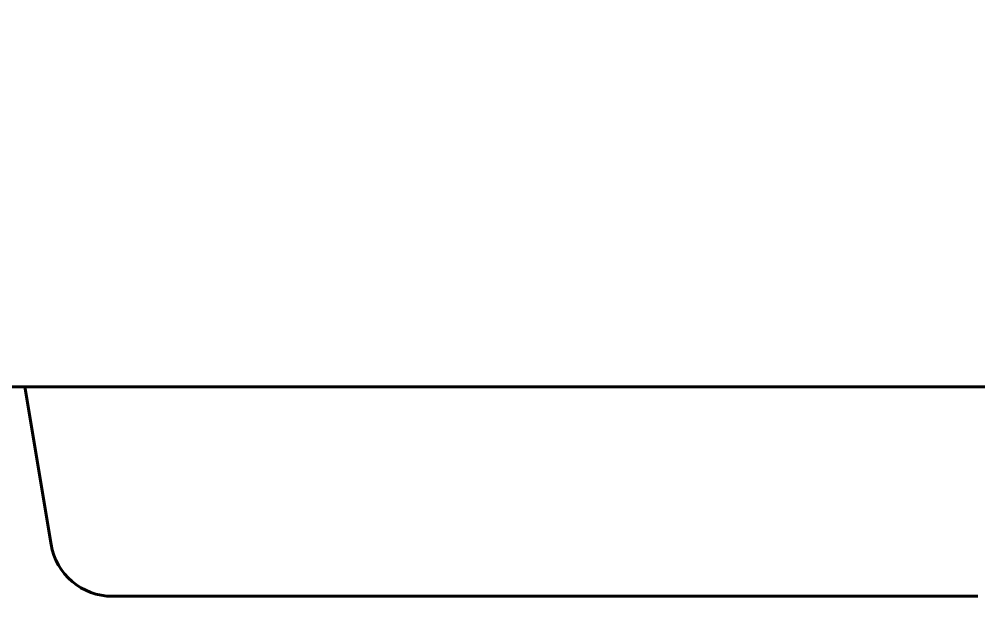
# Model space of a CAD drawing. Header units: millimetres. Extents: x 0 to 51860, y 0 to 5940.
# Drawn here: x 4642.88 to 4673.73, y 1702.15 to 1721.57 of the extents above; entities that cross this region are included whole.
import ezdxf

# ---------------------------------------------------------------- set-up
doc = ezdxf.new("R2010")
doc.units = ezdxf.units.MM
doc.header["$LTSCALE"] = 10
doc.layers.add('가시적인 것(ISO)', color=3, linetype='Continuous', lineweight=40)
doc.layers.add('치수(ISO)', color=2, linetype='Continuous', lineweight=25)
doc.styles.add('치수 텍스트_PSTEK_POSCO', font='isocp.shx')
doc.dimstyles.new('치수_PSTEK_POSCO', dxfattribs={"dimscale": 10, "dimtxt": 3.5, "dimasz": 2.5, "dimexe": 2, "dimexo": 2.5, "dimgap": 1, "dimtad": 1, "dimrnd": 1e-08, "dimdsep": 46, "dimtxsty": '치수 텍스트_PSTEK_POSCO', "dimcen": 0.09, "dimdle": 10, "dimclrd": 7, "dimclre": 7, "dimclrt": 2, "dimadec": 1, "dimazin": 2, "dimtfac": 1, "dimtmove": 0, "dimatfit": 3, "dimfxl": 0, "dimtolj": 1, "dimlwd": -1, "dimlwe": -1, "dimarcsym": 0})

# ---------------------------------------------------------------- blocks, each defined once
blk = doc.blocks.new('*D24')
at = {"layer": 'Defpoints', "color": 0}
for p in [(3893.189, 1812.006), (4763.189, 1812.006), (4763.189, 1549.441)]:
    blk.add_point(p, dxfattribs=at)
at = {"layer": '치수(ISO)', "color": 7}
for p, q in [((3893.189, 1787.006), (3893.189, 1529.441)), ((4763.189, 1787.006), (4763.189, 1529.441)), ((3918.189, 1549.441), (4738.189, 1549.441))]:
    blk.add_line(p, q, dxfattribs=at)
for points in [[(3918.189, 1553.607), (3918.189, 1545.274), (3893.189, 1549.441)], [(4738.189, 1553.607), (4738.189, 1545.274), (4763.189, 1549.441)]]:
    blk.add_solid(points, dxfattribs=at)
at = {"layer": '치수(ISO)', "color": 2, "insert": (4296.675, 1576.941), "char_height": 35, "attachment_point": 4, "style": '치수 텍스트_PSTEK_POSCO'}
blk.add_mtext('\\A1;870', dxfattribs=at)

msp = doc.modelspace()

# ---------------------------------------------------------------- linework, layer by layer
at = {"layer": '가시적인 것(ISO)'}
for p, q in [((4707.034, 1709.7463), (4632.1827, 1709.7463)), ((4643.9104, 1704.6775), (4643.0656, 1709.7463)), ((4673.7307, 1703.0063), (4645.8832, 1703.0063))]:
    msp.add_line(p, q, dxfattribs=at)
msp.add_arc((4645.8832, 1705.0063), 2, 189.46232, 270, dxfattribs=at)

# ---------------------------------------------------------------- dimensions: what is measured, and where the dimension line sits
at = {"layer": '치수(ISO)', "color": 7}
dim = msp.add_linear_dim(base=(4763.1889, 1549.4408), p1=(3893.1889, 1812.0063), p2=(4763.1889, 1812.0063), dimstyle='치수_PSTEK_POSCO', override={"dimdec": 2, "dimtp": 0, "dimtm": 0, "dimtdec": 2, "dimtofl": 0, "dimatfit": 1}, dxfattribs=at)
dim.commit()
dim.dimension.update_dxf_attribs({"geometry": '*D24', "text_midpoint": (4328.1889, 1549.4408), "dimtype": 160})

doc.saveas('drawing.dxf')
